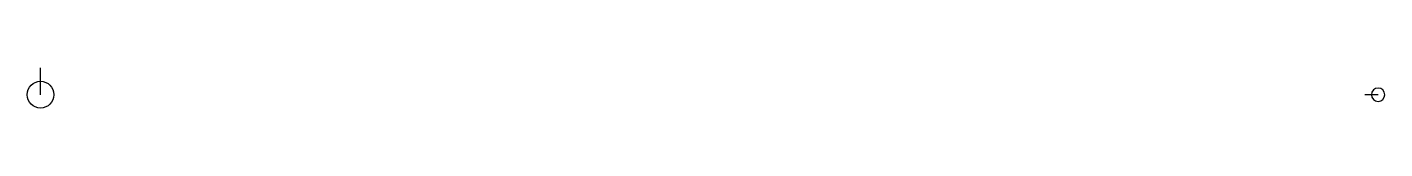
# Model space of a CAD drawing. Header units: metres. Extents: x 98 to 301, y 198 to 204.
import ezdxf

# ---------------------------------------------------------------- set-up
doc = ezdxf.new("R2010")
doc.units = ezdxf.units.M

# ---------------------------------------------------------------- blocks, each defined once
blk = doc.blocks.new('KAPAK')
at = {"color": 0}
blk.add_line((0, 0), (2, 0), dxfattribs=at)
blk.add_circle((0, 0), 1, dxfattribs=at)

msp = doc.modelspace()

# ---------------------------------------------------------------- block references
at = {"layer": 'SEMBOL', "color": 1, "xscale": 2, "yscale": 2, "rotation": 90}
msp.add_blockref('KAPAK', (100, 200), dxfattribs=at)
at = {"layer": 'SEMBOL', "xscale": -1}
msp.add_blockref('KAPAK', (300, 200), dxfattribs=at)

doc.saveas('drawing.dxf')
